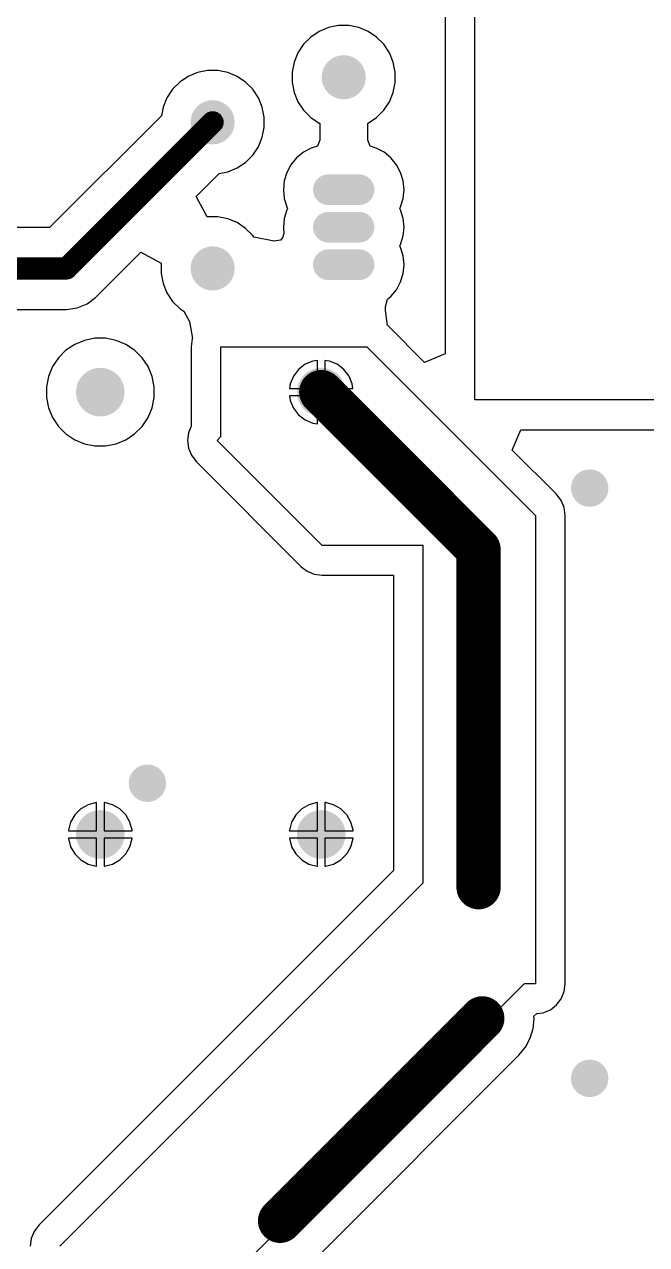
# Model space of a CAD drawing. Header units: inches. Extents: x 4.53 to 13.89, y 0.79 to 10.58.
# Drawn here: x 7.907 to 8.737, y 7.652 to 9.28 of the extents above; entities that cross this region are included whole.
import ezdxf

# ---------------------------------------------------------------- set-up
doc = ezdxf.new("R2010")
doc.units = ezdxf.units.IN
doc.header["$MEASUREMENT"] = 0
for name, color, linetype in [('Bottom Layer', 5, 'Continuous'), ('Pad Holes', 156, 'Continuous'), ('Via Holes', 16, 'Continuous')]:
    doc.layers.add(name, color=color, linetype=linetype)

# ---------------------------------------------------------------- blocks, each defined once
blk = doc.blocks.new('CAP_PANASSONIC_1U_450V_157')
at = {"layer": 'Bottom Layer'}
h = blk.add_hatch(color=5, dxfattribs=at)
edge = h.paths.add_edge_path()
edge.add_arc((0, 0), 0.0325, 0, 360)
h = blk.add_hatch(color=5, dxfattribs=at)
edge = h.paths.add_edge_path()
edge.add_arc((0.59, 0), 0.0325, 0, 360)
at = {"layer": 'Pad Holes'}
h = blk.add_hatch(color=7, dxfattribs=at)
edge = h.paths.add_edge_path()
edge.add_arc((0, 0), 0.02, 0, 360)
h = blk.add_hatch(color=7, dxfattribs=at)
edge = h.paths.add_edge_path()
edge.add_arc((0.59, 0), 0.02, 0, 360)
blk = doc.blocks.new('CAP_PANASSONIC_1U_450V_158')
at = {"layer": 'Bottom Layer'}
h = blk.add_hatch(color=5, dxfattribs=at)
edge = h.paths.add_edge_path()
edge.add_arc((0, 0), 0.0325, 0, 360)
h = blk.add_hatch(color=5, dxfattribs=at)
edge = h.paths.add_edge_path()
edge.add_arc((0.59, 0), 0.0325, 0, 360)
at = {"layer": 'Pad Holes'}
h = blk.add_hatch(color=7, dxfattribs=at)
edge = h.paths.add_edge_path()
edge.add_arc((0, 0), 0.02, 0, 360)
h = blk.add_hatch(color=7, dxfattribs=at)
edge = h.paths.add_edge_path()
edge.add_arc((0.59, 0), 0.02, 0, 360)
blk = doc.blocks.new('TO92127P495H495_3_159')
at = {"layer": 'Bottom Layer'}
h = blk.add_hatch(color=5, dxfattribs=at)
edge = h.paths.add_edge_path()
edge.add_arc((-0.05, 0.0205), 0.0205, 0, 180)
edge.add_line((-0.0705, 0.0205), (-0.0705, -0.0205))
edge.add_arc((-0.05, -0.0205), 0.0205, 180, 360)
edge.add_line((-0.0295, -0.0205), (-0.0295, 0.0205))
h = blk.add_hatch(color=5, dxfattribs=at)
edge = h.paths.add_edge_path()
edge.add_arc((0, 0.0205), 0.0205, 0, 180)
edge.add_line((-0.0205, 0.0205), (-0.0205, -0.0205))
edge.add_arc((0, -0.0205), 0.0205, 180, 360)
edge.add_line((0.0205, -0.0205), (0.0205, 0.0205))
h = blk.add_hatch(color=5, dxfattribs=at)
edge = h.paths.add_edge_path()
edge.add_arc((0.05, 0.0205), 0.0205, 0, 180)
edge.add_line((0.0295, 0.0205), (0.0295, -0.0205))
edge.add_arc((0.05, -0.0205), 0.0205, 180, 360)
edge.add_line((0.0705, -0.0205), (0.0705, 0.0205))
at = {"layer": 'Pad Holes'}
h = blk.add_hatch(color=7, dxfattribs=at)
edge = h.paths.add_edge_path()
edge.add_arc((-0.05, 0), 0.0165, 0, 360)
h = blk.add_hatch(color=7, dxfattribs=at)
edge = h.paths.add_edge_path()
edge.add_arc((0, 0), 0.0165, 0, 360)
h = blk.add_hatch(color=7, dxfattribs=at)
edge = h.paths.add_edge_path()
edge.add_arc((0.05, 0), 0.0165, 0, 360)
blk = doc.blocks.new('RES_2W_VERTICAL_164')
at = {"layer": 'Bottom Layer'}
h = blk.add_hatch(color=5, dxfattribs=at)
edge = h.paths.add_edge_path()
edge.add_arc((0, 0), 0.0295, 0, 360)
h = blk.add_hatch(color=5, dxfattribs=at)
edge = h.paths.add_edge_path()
edge.add_arc((0.195, 0), 0.0295, 0, 360)
at = {"layer": 'Pad Holes'}
h = blk.add_hatch(color=7, dxfattribs=at)
edge = h.paths.add_edge_path()
edge.add_arc((0, 0), 0.0197, 0, 360)
h = blk.add_hatch(color=7, dxfattribs=at)
edge = h.paths.add_edge_path()
edge.add_arc((0.195, 0), 0.0197, 0, 360)
blk = doc.blocks.new('RES_2W_VERTICAL_167')
at = {"layer": 'Bottom Layer'}
h = blk.add_hatch(color=5, dxfattribs=at)
edge = h.paths.add_edge_path()
edge.add_arc((0, 0), 0.0295, 0, 360)
h = blk.add_hatch(color=5, dxfattribs=at)
edge = h.paths.add_edge_path()
edge.add_arc((0.195, 0), 0.0295, 0, 360)
at = {"layer": 'Pad Holes'}
h = blk.add_hatch(color=7, dxfattribs=at)
edge = h.paths.add_edge_path()
edge.add_arc((0, 0), 0.0197, 0, 360)
h = blk.add_hatch(color=7, dxfattribs=at)
edge = h.paths.add_edge_path()
edge.add_arc((0.195, 0), 0.0197, 0, 360)

msp = doc.modelspace()

# ---------------------------------------------------------------- hatches: boundary and pattern name
at = {"layer": 'Bottom Layer'}
h = msp.add_hatch(color=5, dxfattribs=at)
edge = h.paths.add_edge_path()
edge.add_arc((8.6614, 8.6614), 0.025, 0, 360)
h = msp.add_hatch(color=5, dxfattribs=at)
edge = h.paths.add_edge_path()
edge.add_arc((8.0709, 8.2677), 0.025, 0, 360)
h = msp.add_hatch(color=5, dxfattribs=at)
edge = h.paths.add_edge_path()
edge.add_arc((8.6614, 7.874), 0.025, 0, 360)
at = {"layer": 'Via Holes'}
h = msp.add_hatch(color=7, dxfattribs=at)
edge = h.paths.add_edge_path()
edge.add_arc((8.6614, 8.6614), 0.014, 0, 360)
h = msp.add_hatch(color=7, dxfattribs=at)
edge = h.paths.add_edge_path()
edge.add_arc((8.0709, 8.2677), 0.014, 0, 360)
h = msp.add_hatch(color=7, dxfattribs=at)
edge = h.paths.add_edge_path()
edge.add_arc((8.6614, 7.874), 0.014, 0, 360)

# ---------------------------------------------------------------- linework, layer by layer
at = {"layer": 'Bottom Layer'}
for p, q in [((8.4683, 9.8014), (8.4683, 8.8404)), ((8.508, 8.779), (8.508, 9.8014)), ((8.3262, 9.2783), (8.3129, 9.2757)), ((8.3398, 9.2783), (8.3262, 9.2783)), ((8.3531, 9.2757), (8.3398, 9.2783)), ((8.2891, 9.2629), (8.2795, 9.2534)), ((8.3004, 9.2705), (8.2891, 9.2629)), ((8.3129, 9.2757), (8.3004, 9.2705)), ((8.3656, 9.2705), (8.3531, 9.2757)), ((8.3769, 9.2629), (8.3656, 9.2705)), ((8.3865, 9.2534), (8.3769, 9.2629)), ((8.2795, 9.2534), (8.2719, 9.2421)), ((8.3941, 9.2421), (8.3865, 9.2534)), ((8.2668, 9.2295), (8.2641, 9.2162)), ((8.2719, 9.2421), (8.2668, 9.2295)), ((8.3992, 9.2295), (8.3941, 9.2421)), ((8.4019, 9.2162), (8.3992, 9.2295)), ((8.1379, 9.2157), (8.1254, 9.2105)), ((8.1512, 9.2183), (8.1379, 9.2157)), ((8.1648, 9.2183), (8.1512, 9.2183)), ((8.1781, 9.2157), (8.1648, 9.2183)), ((8.1906, 9.2105), (8.1781, 9.2157)), ((8.2641, 9.2162), (8.2641, 9.2026)), ((8.4019, 9.2026), (8.4019, 9.2162)), ((8.1141, 9.2029), (8.1045, 9.1934)), ((8.1254, 9.2105), (8.1141, 9.2029)), ((8.2019, 9.2029), (8.1906, 9.2105)), ((8.2115, 9.1934), (8.2019, 9.2029)), ((8.2641, 9.2026), (8.2668, 9.1893)), ((8.3992, 9.1893), (8.4019, 9.2026)), ((8.0969, 9.1821), (8.0918, 9.1695)), ((8.1045, 9.1934), (8.0969, 9.1821)), ((8.2191, 9.1821), (8.2115, 9.1934)), ((8.2242, 9.1695), (8.2191, 9.1821)), ((8.2668, 9.1893), (8.2719, 9.1768)), ((8.3941, 9.1768), (8.3992, 9.1893)), ((8.0918, 9.1695), (8.0895, 9.1581)), ((8.2269, 9.1562), (8.2242, 9.1695)), ((8.2719, 9.1768), (8.2795, 9.1655)), ((8.2795, 9.1655), (8.2891, 9.1559)), ((8.3769, 9.1559), (8.3865, 9.1655)), ((8.3865, 9.1655), (8.3941, 9.1768)), ((8.0895, 9.1581), (7.9404, 9.009)), ((8.2269, 9.1426), (8.2269, 9.1562)), ((8.2891, 9.1559), (8.3004, 9.1484)), ((8.3004, 9.1484), (8.301, 9.1481)), ((8.301, 9.1481), (8.3009, 9.1255)), ((8.365, 9.1481), (8.3656, 9.1484)), ((8.3651, 9.1255), (8.365, 9.1481)), ((8.3656, 9.1484), (8.3769, 9.1559)), ((8.2242, 9.1293), (8.2269, 9.1426)), ((8.2115, 9.1055), (8.2191, 9.1168)), ((8.2191, 9.1168), (8.2242, 9.1293)), ((8.2978, 9.1175), (8.2895, 9.115)), ((8.3009, 9.1255), (8.2978, 9.1175)), ((8.3682, 9.1175), (8.3651, 9.1255)), ((8.3765, 9.115), (8.3682, 9.1175)), ((8.2019, 9.0959), (8.2115, 9.1055)), ((8.27, 9.102), (8.2625, 9.0928)), ((8.2791, 9.1094), (8.27, 9.102)), ((8.2895, 9.115), (8.2791, 9.1094)), ((8.3869, 9.1094), (8.3765, 9.115)), ((8.396, 9.102), (8.3869, 9.1094)), ((8.4035, 9.0928), (8.396, 9.102)), ((8.1667, 9.0809), (8.1781, 9.0832)), ((8.1781, 9.0832), (8.1906, 9.0884)), ((8.1906, 9.0884), (8.2019, 9.0959)), ((8.2625, 9.0928), (8.257, 9.0824)), ((8.409, 9.0824), (8.4035, 9.0928)), ((8.1362, 9.0505), (8.1667, 9.0809)), ((8.2536, 9.0712), (8.2524, 9.0594)), ((8.257, 9.0824), (8.2536, 9.0712)), ((8.4124, 9.0712), (8.409, 9.0824)), ((8.4136, 9.0594), (8.4124, 9.0712)), ((8.1508, 9.0232), (8.1362, 9.0505)), ((8.2524, 9.0594), (8.2536, 9.0477)), ((8.4124, 9.0477), (8.4136, 9.0594)), ((8.2536, 9.0477), (8.257, 9.0364)), ((8.257, 9.0364), (8.258, 9.0344)), ((8.258, 9.0344), (8.257, 9.0324)), ((8.408, 9.0344), (8.409, 9.0364)), ((8.409, 9.0324), (8.408, 9.0344)), ((8.409, 9.0364), (8.4124, 9.0477)), ((8.1512, 9.0233), (8.1508, 9.0232)), ((8.1648, 9.0233), (8.1512, 9.0233)), ((8.1781, 9.0207), (8.1648, 9.0233)), ((8.1906, 9.0155), (8.1781, 9.0207)), ((8.2536, 9.0212), (8.2524, 9.0094)), ((8.257, 9.0324), (8.2536, 9.0212)), ((8.4124, 9.0212), (8.409, 9.0324)), ((8.4136, 9.0094), (8.4124, 9.0212)), ((7.9404, 9.009), (7.7503, 9.009)), ((8.2019, 9.0079), (8.1906, 9.0155)), ((8.2115, 8.9984), (8.2019, 9.0079)), ((8.2524, 9.0094), (8.2532, 9.0009)), ((8.4124, 8.9977), (8.4136, 9.0094)), ((8.213, 8.9962), (8.2115, 8.9984)), ((8.2401, 8.9908), (8.213, 8.9962)), ((8.2488, 8.9923), (8.2401, 8.9908)), ((8.2513, 8.9951), (8.2488, 8.9923)), ((8.2532, 9.0009), (8.2513, 8.9951)), ((8.408, 8.9844), (8.409, 8.9864)), ((8.409, 8.9864), (8.4124, 8.9977)), ((8.0016, 8.9158), (8.062, 8.9762)), ((8.062, 8.9762), (8.0892, 8.9616)), ((8.409, 8.9824), (8.408, 8.9844)), ((8.4124, 8.9712), (8.409, 8.9824)), ((8.4136, 8.9594), (8.4124, 8.9712)), ((8.0892, 8.9616), (8.0891, 8.9612)), ((8.0891, 8.9612), (8.0891, 8.9476)), ((8.4124, 8.9477), (8.4136, 8.9594)), ((8.0891, 8.9476), (8.0918, 8.9343)), ((8.4035, 8.926), (8.409, 8.9364)), ((8.409, 8.9364), (8.4124, 8.9477)), ((8.0918, 8.9343), (8.0969, 8.9218)), ((8.0969, 8.9218), (8.1045, 8.9105)), ((8.396, 8.9169), (8.4035, 8.926)), ((7.9771, 8.9017), (7.9903, 8.9071)), ((7.9903, 8.9071), (8.0016, 8.9158)), ((8.1045, 8.9105), (8.1141, 8.9009)), ((8.3888, 8.903), (8.3915, 8.9132)), ((8.3915, 8.9132), (8.396, 8.9169)), ((7.7503, 8.8998), (7.963, 8.8998)), ((7.963, 8.8998), (7.9771, 8.9017)), ((8.1141, 8.9009), (8.1196, 8.8973)), ((8.1196, 8.8973), (8.127, 8.8837)), ((8.3886, 8.8982), (8.3888, 8.903)), ((8.3916, 8.8785), (8.3886, 8.8982)), ((8.127, 8.8837), (8.1309, 8.8611)), ((8.3921, 8.8781), (8.3916, 8.8785)), ((8.441, 8.8291), (8.3921, 8.8781)), ((7.987, 8.8585), (7.974, 8.8531)), ((8.0009, 8.8613), (7.987, 8.8585)), ((8.0151, 8.8613), (8.0009, 8.8613)), ((8.029, 8.8585), (8.0151, 8.8613)), ((8.042, 8.8531), (8.029, 8.8585)), ((8.1306, 8.8603), (8.1293, 8.85)), ((8.1309, 8.8611), (8.1306, 8.8603)), ((7.9622, 8.8453), (7.9522, 8.8352)), ((7.974, 8.8531), (7.9622, 8.8453)), ((8.0538, 8.8453), (8.042, 8.8531)), ((8.0638, 8.8352), (8.0538, 8.8453)), ((8.1293, 8.85), (8.1293, 8.7441)), ((8.169, 8.73), (8.169, 8.85)), ((8.169, 8.85), (8.364, 8.85)), ((8.364, 8.85), (8.589, 8.625)), ((8.4683, 8.8404), (8.441, 8.8291)), ((7.9443, 8.8235), (7.9389, 8.8104)), ((7.9522, 8.8352), (7.9443, 8.8235)), ((8.0717, 8.8235), (8.0638, 8.8352)), ((8.0771, 8.8104), (8.0717, 8.8235)), ((8.2816, 8.8266), (8.2727, 8.8197)), ((8.2919, 8.8308), (8.2816, 8.8266)), ((8.298, 8.8316), (8.2919, 8.8308)), ((8.298, 8.7944), (8.298, 8.8316)), ((8.3141, 8.8308), (8.308, 8.8316)), ((8.308, 8.8316), (8.308, 8.7944)), ((8.3244, 8.8266), (8.3141, 8.8308)), ((8.3333, 8.8197), (8.3244, 8.8266)), ((7.9389, 8.8104), (7.9361, 8.7965)), ((8.0799, 8.7965), (8.0771, 8.8104)), ((8.2659, 8.8109), (8.2616, 8.8005)), ((8.2727, 8.8197), (8.2659, 8.8109)), ((8.3401, 8.8109), (8.3333, 8.8197)), ((8.3444, 8.8005), (8.3401, 8.8109)), ((7.9361, 8.7965), (7.9361, 8.7824)), ((8.0799, 8.7824), (8.0799, 8.7965)), ((8.2616, 8.8005), (8.2608, 8.7944)), ((8.2608, 8.7944), (8.298, 8.7944)), ((8.308, 8.7944), (8.3452, 8.7944)), ((8.3452, 8.7944), (8.3444, 8.8005)), ((7.9361, 8.7824), (7.9389, 8.7685)), ((8.0771, 8.7685), (8.0799, 8.7824)), ((8.298, 8.7844), (8.2608, 8.7844)), ((8.2608, 8.7844), (8.2616, 8.7783)), ((8.2616, 8.7783), (8.2659, 8.768)), ((8.298, 8.7472), (8.298, 8.7844)), ((8.3452, 8.7844), (8.308, 8.7844)), ((8.308, 8.7844), (8.308, 8.7472)), ((8.3401, 8.768), (8.3444, 8.7783)), ((8.3444, 8.7783), (8.3452, 8.7844)), ((9.208, 8.779), (8.508, 8.779)), ((7.9389, 8.7685), (7.9443, 8.7554)), ((8.0717, 8.7554), (8.0771, 8.7685)), ((8.2659, 8.768), (8.2727, 8.7591)), ((8.2727, 8.7591), (8.2816, 8.7523)), ((8.3244, 8.7523), (8.3333, 8.7591)), ((8.3333, 8.7591), (8.3401, 8.768)), ((7.9443, 8.7554), (7.9522, 8.7436)), ((7.9522, 8.7436), (7.9622, 8.7336)), ((8.0538, 8.7336), (8.0638, 8.7436)), ((8.0638, 8.7436), (8.0717, 8.7554)), ((8.1293, 8.7441), (8.1256, 8.7353)), ((8.2816, 8.7523), (8.2919, 8.748)), ((8.2919, 8.748), (8.298, 8.7472)), ((8.308, 8.7472), (8.3141, 8.748)), ((8.3141, 8.748), (8.3244, 8.7523)), ((7.9622, 8.7336), (7.974, 8.7257)), ((7.974, 8.7257), (7.987, 8.7203)), ((8.029, 8.7203), (8.042, 8.7257)), ((8.042, 8.7257), (8.0538, 8.7336)), ((8.1256, 8.7353), (8.1243, 8.725)), ((8.1243, 8.725), (8.1256, 8.7147)), ((8.164, 8.725), (8.169, 8.73)), ((8.304, 8.585), (8.164, 8.725)), ((8.5581, 8.712), (8.5694, 8.7393)), ((8.5694, 8.7393), (8.9223, 8.7393)), ((7.987, 8.7203), (8.0009, 8.7176)), ((8.0009, 8.7176), (8.0151, 8.7176)), ((8.0151, 8.7176), (8.029, 8.7203)), ((8.1256, 8.7147), (8.1296, 8.7051)), ((8.6171, 8.6531), (8.5581, 8.712)), ((8.1296, 8.7051), (8.1359, 8.6969)), ((8.1359, 8.6969), (8.2759, 8.5569)), ((8.6234, 8.6449), (8.6171, 8.6531)), ((8.6171, 8.6531), (8.6171, 8.6531)), ((8.6274, 8.6353), (8.6234, 8.6449)), ((8.6287, 8.625), (8.6274, 8.6353)), ((8.589, 8.625), (8.589, 8)), ((8.6287, 8), (8.6287, 8.625)), ((8.6287, 8.625), (8.6287, 8.625)), ((8.439, 8.585), (8.304, 8.585)), ((8.439, 8.135), (8.439, 8.585)), ((8.2759, 8.5569), (8.2841, 8.5506)), ((8.2841, 8.5506), (8.2937, 8.5466)), ((8.2937, 8.5466), (8.304, 8.5453)), ((8.304, 8.5453), (8.3993, 8.5453)), ((8.3993, 8.5453), (8.3993, 8.1514)), ((7.9916, 8.239), (7.9819, 8.2334)), ((8.0024, 8.2419), (7.9916, 8.239)), ((8.003, 8.2419), (8.0024, 8.2419)), ((8.003, 8.2044), (8.003, 8.2419)), ((8.0136, 8.2419), (8.013, 8.2419)), ((8.013, 8.2419), (8.013, 8.2044)), ((8.0244, 8.239), (8.0136, 8.2419)), ((8.0341, 8.2334), (8.0244, 8.239)), ((8.2866, 8.239), (8.2769, 8.2334)), ((8.2974, 8.2419), (8.2866, 8.239)), ((8.298, 8.2419), (8.2974, 8.2419)), ((8.298, 8.2044), (8.298, 8.2419)), ((8.3086, 8.2419), (8.308, 8.2419)), ((8.308, 8.2419), (8.308, 8.2044)), ((8.3194, 8.239), (8.3086, 8.2419)), ((8.3291, 8.2334), (8.3194, 8.239)), ((7.974, 8.2255), (7.9684, 8.2158)), ((7.9819, 8.2334), (7.974, 8.2255)), ((8.042, 8.2255), (8.0341, 8.2334)), ((8.0476, 8.2158), (8.042, 8.2255)), ((8.269, 8.2255), (8.2634, 8.2158)), ((8.2769, 8.2334), (8.269, 8.2255)), ((8.337, 8.2255), (8.3291, 8.2334)), ((8.3426, 8.2158), (8.337, 8.2255)), ((7.9684, 8.2158), (7.9655, 8.205)), ((7.9655, 8.205), (7.9655, 8.2044)), ((7.9655, 8.2044), (8.003, 8.2044)), ((8.013, 8.2044), (8.0505, 8.2044)), ((8.0505, 8.205), (8.0476, 8.2158)), ((8.0505, 8.2044), (8.0505, 8.205)), ((8.2634, 8.2158), (8.2605, 8.205)), ((8.2605, 8.205), (8.2605, 8.2044)), ((8.2605, 8.2044), (8.298, 8.2044)), ((8.308, 8.2044), (8.3455, 8.2044)), ((8.3455, 8.205), (8.3426, 8.2158)), ((8.3455, 8.2044), (8.3455, 8.205)), ((8.003, 8.1944), (7.9655, 8.1944)), ((7.9655, 8.1944), (7.9655, 8.1938)), ((7.9655, 8.1938), (7.9684, 8.183)), ((8.003, 8.1569), (8.003, 8.1944)), ((8.0505, 8.1944), (8.013, 8.1944)), ((8.013, 8.1944), (8.013, 8.1569)), ((8.0476, 8.183), (8.0505, 8.1938)), ((8.0505, 8.1938), (8.0505, 8.1944)), ((8.298, 8.1944), (8.2605, 8.1944)), ((8.2605, 8.1944), (8.2605, 8.1938)), ((8.2605, 8.1938), (8.2634, 8.183)), ((8.298, 8.1569), (8.298, 8.1944)), ((8.3455, 8.1944), (8.308, 8.1944)), ((8.308, 8.1944), (8.308, 8.1569)), ((8.3426, 8.183), (8.3455, 8.1938)), ((8.3455, 8.1938), (8.3455, 8.1944)), ((7.9684, 8.183), (7.974, 8.1733)), ((7.974, 8.1733), (7.9819, 8.1654)), ((8.0341, 8.1654), (8.042, 8.1733)), ((8.042, 8.1733), (8.0476, 8.183)), ((8.2634, 8.183), (8.269, 8.1733)), ((8.269, 8.1733), (8.2769, 8.1654)), ((8.3291, 8.1654), (8.337, 8.1733)), ((8.337, 8.1733), (8.3426, 8.183)), ((7.9819, 8.1654), (7.9916, 8.1598)), ((7.9916, 8.1598), (8.0024, 8.1569)), ((8.0024, 8.1569), (8.003, 8.1569)), ((8.013, 8.1569), (8.0136, 8.1569)), ((8.0136, 8.1569), (8.0244, 8.1598)), ((8.0244, 8.1598), (8.0341, 8.1654)), ((8.2769, 8.1654), (8.2866, 8.1598)), ((8.2866, 8.1598), (8.2974, 8.1569)), ((8.2974, 8.1569), (8.298, 8.1569)), ((8.308, 8.1569), (8.3086, 8.1569)), ((8.3086, 8.1569), (8.3194, 8.1598)), ((8.3194, 8.1598), (8.3291, 8.1654)), ((8.3993, 8.1514), (7.9259, 7.6781)), ((7.954, 7.65), (8.439, 8.135)), ((8.574, 8), (8.209, 7.635)), ((8.589, 8), (8.574, 8)), ((8.6274, 7.9897), (8.6287, 8)), ((8.6171, 7.9719), (8.6234, 7.9801)), ((8.6234, 7.9801), (8.6274, 7.9897)), ((8.587, 7.9568), (8.5907, 7.9605)), ((8.5907, 7.9605), (8.5993, 7.9616)), ((8.5993, 7.9616), (8.6089, 7.9656)), ((8.6089, 7.9656), (8.6171, 7.9719)), ((8.5859, 7.9405), (8.5872, 7.954)), ((8.5872, 7.954), (8.587, 7.9568)), ((8.5756, 7.9155), (8.582, 7.9275)), ((8.582, 7.9275), (8.5859, 7.9405)), ((8.567, 7.905), (8.5756, 7.9155)), ((8.297, 7.635), (8.567, 7.905)), ((7.9196, 7.6699), (7.9156, 7.6603)), ((7.9259, 7.6781), (7.9196, 7.6699)), ((7.9156, 7.6603), (7.9143, 7.65))]:
    msp.add_line(p, q, dxfattribs=at)
for points in [[(7.963, 8.9544, 0.0295, 0.0295, 0), (8.158, 9.1494, 0.0295, 0.0295, 0)], [(7.708, 8.9544, 0.0295, 0.0295, 0), (7.963, 8.9544, 0.0295, 0.0295, 0)], [(8.303, 8.7894, 0.0591, 0.0591, 0), (8.513, 8.5794, 0.0591, 0.0591, 0)], [(8.513, 8.129, 0.0591, 0.0591, 0), (8.513, 8.5794, 0.0591, 0.0591, 0)], [(8.248, 7.684, 0.0591, 0.0591, 0), (8.518, 7.954, 0.0591, 0.0591, 0)]]:
    msp.add_lwpolyline(points, format="xyseb", dxfattribs=at)
for points in [[(8.1506, 9.1494, 0.0148, 0.0148, 1), (8.1654, 9.1494, 0.0148, 0.0148, 1)], [(7.9556, 8.9544, 0.0148, 0.0148, 1), (7.9704, 8.9544, 0.0148, 0.0148, 1)], [(7.9556, 8.9544, 0.0148, 0.0148, 1), (7.9704, 8.9544, 0.0148, 0.0148, 1)], [(8.2882, 8.7894, 0.0295, 0.0295, 1), (8.3178, 8.7894, 0.0295, 0.0295, 1)], [(8.4982, 8.5794, 0.0295, 0.0295, 1), (8.5278, 8.5794, 0.0295, 0.0295, 1)], [(8.4982, 8.5794, 0.0295, 0.0295, 1), (8.5278, 8.5794, 0.0295, 0.0295, 1)], [(8.4982, 8.129, 0.0295, 0.0295, 1), (8.5278, 8.129, 0.0295, 0.0295, 1)], [(8.5032, 7.954, 0.0295, 0.0295, 1), (8.5328, 7.954, 0.0295, 0.0295, 1)], [(8.2332, 7.684, 0.0295, 0.0295, 1), (8.2628, 7.684, 0.0295, 0.0295, 1)]]:
    msp.add_lwpolyline(points, format="xyseb", close=True, dxfattribs=at)

# ---------------------------------------------------------------- block references
for name, p, rotation in [('RES_2W_VERTICAL_167', (8.333, 9.2094), 90), ('RES_2W_VERTICAL_164', (8.158, 9.1494), 270), ('TO92127P495H495_3_159', (8.333, 9.0094), 270), ('CAP_PANASSONIC_1U_450V_157', (8.008, 8.1994), 90), ('CAP_PANASSONIC_1U_450V_158', (8.303, 8.1994), 90)]:
    msp.add_blockref(name, p, dxfattribs=dict(rotation=rotation))

doc.saveas('drawing.dxf')
